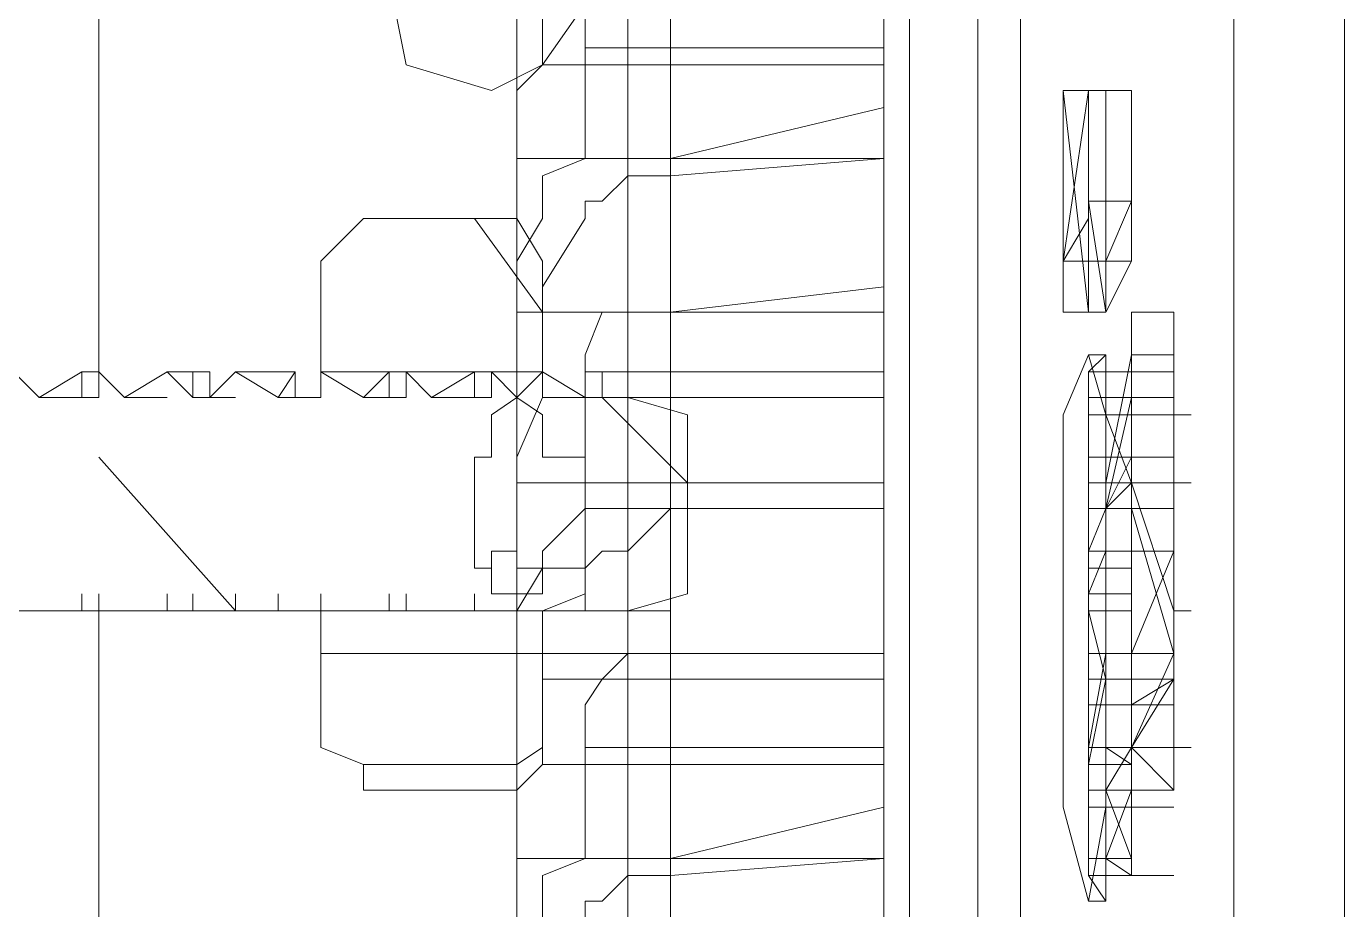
# Model space of a CAD drawing. Header units: millimetres. Extents: x 50 to 186, y -32 to 33.
# Drawn here: x 129.1424 to 129.3582, y -12.7586 to -12.614 of the extents above; entities that cross this region are included whole.
import ezdxf

# ---------------------------------------------------------------- set-up
doc = ezdxf.new("R2010")
doc.units = ezdxf.units.MM
doc.layers.add('Prumada Eletrica', color=40, linetype='Continuous', lineweight=30)

msp = doc.modelspace()

# ---------------------------------------------------------------- linework, layer by layer
at = {"layer": 'Prumada Eletrica', "color": 7, "linetype": 'Continuous', "lineweight": 20, "true_color": 0x000007}
for points in [[(129.24782, -13.00304), (129.24782, -13.00025), (129.24782, -9.31001)], [(129.24782, -9.45667), (129.24782, -12.6776), (129.24782, -12.6776)], [(129.31626, -9.48461), (129.31207, -9.4888), (129.30509, -9.50695), (129.30509, -12.94577), (129.31626, -12.96812), (129.35817, -12.96812)], [(129.30509, -9.55305), (129.2981, -9.55305), (129.2981, -12.90387), (129.30509, -12.90387)], [(129.15424, -12.00576), (129.15424, -12.6748), (129.15424, -12.6748)], [(129.34001, -12.76699), (129.34001, -12.35634), (129.34001, -12.35634)], [(129.28693, -12.43875), (129.28693, -12.90387), (129.28693, -12.93879), (129.29112, -12.95276), (129.34001, -12.95276), (129.34001, -12.8927), (129.33721, -12.8927), (129.33721, -12.79213), (129.34001, -12.79213), (129.34001, -12.76699), (129.34839, -12.76699)], [(129.22268, -12.44853), (129.22268, -12.95695), (129.22268, -12.95695)], [(129.24084, -12.45691), (129.24084, -12.96114), (129.24084, -12.96114)], [(129.35817, -12.77118), (129.35817, -12.59239), (129.35817, -12.59239)], [(129.24782, -12.63849), (129.24782, -12.60357), (129.24084, -12.60357), (129.23665, -12.60636), (129.23385, -12.61055), (129.23385, -12.61754), (129.23385, -12.63569), (129.22687, -12.63849), (129.22687, -12.64547), (129.22268, -12.65245), (129.22268, -12.66084)], [(129.28274, -12.62731), (129.28274, -12.60357), (129.28274, -12.60357)], [(129.22687, -12.60636), (129.22687, -12.62033), (129.22687, -12.62033)], [(129.28274, -12.61754), (129.23385, -12.61754), (129.23385, -12.61754)], [(129.24782, -12.63569), (129.22268, -12.63569), (129.22268, -12.62452), (129.22687, -12.62033), (129.28274, -12.62033)], [(129.31626, -12.62452), (129.31207, -12.62452), (129.31207, -12.65245), (129.31626, -12.65245)], [(129.31207, -12.65245), (129.31626, -12.62452), (129.31626, -12.62452)], [(129.31626, -12.66084), (129.31626, -12.62452), (129.31626, -12.64547), (129.31207, -12.65245), (129.31207, -12.62452), (129.31207, -12.66084)], [(129.31207, -12.66084), (129.31207, -12.62452), (129.31207, -12.62452)], [(129.31207, -12.62452), (129.31626, -12.62452), (129.31626, -12.62452)], [(129.31626, -12.66084), (129.31626, -12.62452), (129.31626, -12.62452)], [(129.31626, -12.62452), (129.31906, -12.62452), (129.31906, -12.62452)], [(129.31906, -12.62452), (129.31626, -12.62452), (129.31626, -12.62452)], [(129.32325, -12.62452), (129.31906, -12.62452), (129.31906, -12.62452)], [(129.31906, -12.62452), (129.32325, -12.62452), (129.32325, -12.62452)], [(129.24782, -12.63569), (129.28274, -12.62731), (129.28274, -12.62731)], [(129.28274, -12.62731), (129.28274, -12.65665), (129.28274, -12.65665)], [(129.24782, -12.63569), (129.23385, -12.63569), (129.23385, -12.63569)], [(129.28274, -12.63569), (129.24782, -12.63569), (129.24782, -12.63569)], [(129.28274, -12.63569), (129.24782, -12.63849), (129.24782, -12.63849)], [(129.28274, -12.65665), (129.28274, -12.66084), (129.22687, -12.66084), (129.22687, -12.65665), (129.23385, -12.64547), (129.23385, -12.64268), (129.23665, -12.64268), (129.24084, -12.63849), (129.24782, -12.63849)], [(129.31626, -12.64268), (129.31906, -12.66084), (129.31906, -12.64268), (129.31906, -12.65665), (129.31906, -12.64268)], [(129.31906, -12.64268), (129.32325, -12.64268), (129.32325, -12.64268)], [(129.32325, -12.64268), (129.31906, -12.64268), (129.31906, -12.64268)], [(129.31906, -12.64268), (129.31906, -12.65245), (129.32325, -12.64268)], [(129.31906, -12.65245), (129.31906, -12.64268), (129.31906, -12.64268)], [(129.32325, -12.65245), (129.32325, -12.64268), (129.32325, -12.64268)], [(129.19754, -12.64547), (129.19055, -12.65245), (129.19055, -12.65245)], [(129.19754, -12.64547), (129.22268, -12.64547), (129.22268, -12.64547)], [(129.22687, -12.66084), (129.2157, -12.64547), (129.2157, -12.64547)], [(129.22687, -12.65245), (129.22268, -12.64547), (129.22268, -12.64547)], [(129.19055, -12.67061), (129.19055, -12.65245), (129.19055, -12.65245)], [(129.22687, -12.67061), (129.22687, -12.65245), (129.22687, -12.65245)], [(129.31207, -12.65245), (129.31207, -12.66084), (129.31207, -12.66084)], [(129.31207, -12.65245), (129.31207, -12.66084), (129.31207, -12.66084)], [(129.31626, -12.66084), (129.31207, -12.66084), (129.31207, -12.65245)], [(129.31626, -12.66084), (129.31626, -12.65245), (129.31626, -12.65245)], [(129.31626, -12.66084), (129.31626, -12.65245), (129.31626, -12.65245)], [(129.31626, -12.65245), (129.31906, -12.65245), (129.31906, -12.65245)], [(129.31626, -12.66084), (129.31626, -12.65245), (129.31626, -12.65245)], [(129.31906, -12.65245), (129.31906, -12.66084), (129.31906, -12.66084)], [(129.28274, -12.65665), (129.24782, -12.66084), (129.23665, -12.66084), (129.23385, -12.66782), (129.23385, -12.67061), (129.28274, -12.67061)], [(129.28274, -12.65665), (129.24782, -12.66084), (129.24782, -12.66084)], [(129.24782, -12.66084), (129.22268, -12.66084), (129.22268, -12.66084)], [(129.22687, -12.66084), (129.22687, -12.6748), (129.28274, -12.6748), (129.28274, -12.66084)], [(129.24782, -12.66084), (129.24782, -12.69296), (129.24782, -12.69296)], [(129.31207, -12.66084), (129.31626, -12.66084), (129.31626, -12.66084)], [(129.31626, -12.66084), (129.31906, -12.66084), (129.31906, -12.66084)], [(129.31906, -12.69994), (129.31906, -12.69296), (129.31906, -12.68877), (129.32325, -12.66782), (129.32325, -12.66084)], [(129.32325, -12.66084), (129.33023, -12.66084), (129.33023, -12.66084)], [(129.33023, -12.66782), (129.33023, -12.66084), (129.32325, -12.66084), (129.32325, -12.66782), (129.32325, -12.66084)], [(129.33023, -12.66782), (129.33023, -12.66084), (129.32325, -12.66084), (129.32325, -12.66782)], [(129.32325, -12.66084), (129.32325, -12.66782), (129.32325, -12.66782)], [(129.32325, -12.66084), (129.32325, -12.66782), (129.32325, -12.66782)], [(129.32325, -12.66084), (129.33023, -12.66084), (129.33023, -12.66084)], [(129.31906, -12.66782), (129.31626, -12.66782), (129.31626, -12.66782)], [(129.31906, -12.68877), (129.32325, -12.68877), (129.32325, -12.66782)], [(129.32325, -12.6776), (129.32325, -12.66782), (129.33023, -12.66782)], [(129.33023, -12.66782), (129.33023, -12.6776), (129.33023, -12.6776)], [(129.10815, -12.70972), (129.24084, -12.70972), (129.25061, -12.70693), (129.25061, -12.6776), (129.24084, -12.6748), (129.23665, -12.6748), (129.23665, -12.67061), (129.23385, -12.67061), (129.23385, -12.6748), (129.22687, -12.67061), (129.22268, -12.6748), (129.21849, -12.67061), (129.21849, -12.6748), (129.2157, -12.6748), (129.2157, -12.67061), (129.20871, -12.6748), (129.20452, -12.67061), (129.20452, -12.6748), (129.20173, -12.6748), (129.20173, -12.67061), (129.19754, -12.6748), (129.19055, -12.67061), (129.19055, -12.6748), (129.18636, -12.6748), (129.18636, -12.67061), (129.18357, -12.6748), (129.17659, -12.67061), (129.1724, -12.6748), (129.1724, -12.67061), (129.1696, -12.67061), (129.1696, -12.6748), (129.16541, -12.67061), (129.15843, -12.6748), (129.15424, -12.67061), (129.15424, -12.6748), (129.15144, -12.6748), (129.15144, -12.67061), (129.14446, -12.6748), (129.14027, -12.67061)], [(129.15144, -12.67061), (129.15424, -12.67061), (129.15424, -12.67061)], [(129.15424, -12.6748), (129.15424, -12.67061), (129.15424, -12.67061)], [(129.16541, -12.67061), (129.1696, -12.67061), (129.1696, -12.67061)], [(129.1696, -12.67061), (129.1724, -12.67061), (129.1724, -12.67061)], [(129.17659, -12.67061), (129.18357, -12.67061), (129.18357, -12.67061)], [(129.18357, -12.67061), (129.18636, -12.67061), (129.18636, -12.67061)], [(129.18636, -12.6748), (129.19055, -12.6748), (129.19055, -12.67061)], [(129.19055, -12.67061), (129.19754, -12.67061), (129.19754, -12.67061)], [(129.19055, -12.67061), (129.22268, -12.67061), (129.22268, -12.67061)], [(129.19055, -12.6748), (129.19055, -12.67061), (129.19055, -12.67061)], [(129.20173, -12.67061), (129.20452, -12.67061), (129.20452, -12.67061)], [(129.20452, -12.6748), (129.20452, -12.67061), (129.20452, -12.67061)], [(129.2157, -12.67061), (129.21849, -12.67061), (129.21849, -12.67061)], [(129.22268, -12.67061), (129.22687, -12.67061), (129.22687, -12.67061)], [(129.22268, -12.67061), (129.22268, -12.6748), (129.22268, -12.6748)], [(129.22687, -12.6748), (129.22687, -12.67061), (129.22687, -12.67061)], [(129.22687, -12.6748), (129.22687, -12.67061), (129.22687, -12.67061)], [(129.23385, -12.69296), (129.23385, -12.67061), (129.23385, -12.67061)], [(129.31626, -12.67061), (129.31626, -12.68458), (129.31626, -12.68458)], [(129.31906, -12.68458), (129.31906, -12.67061), (129.32325, -12.67061), (129.32325, -12.68458)], [(129.31906, -12.67061), (129.32325, -12.67061), (129.32325, -12.67061)], [(129.31906, -12.67061), (129.31906, -12.68877), (129.31906, -12.68877)], [(129.31906, -12.68458), (129.31906, -12.67061), (129.31906, -12.67061)], [(129.32325, -12.67061), (129.31906, -12.67061), (129.31906, -12.67061)], [(129.32325, -12.67061), (129.31906, -12.67061), (129.31906, -12.67061)], [(129.31906, -12.67061), (129.32325, -12.67061), (129.32325, -12.67061)], [(129.31906, -12.67061), (129.31906, -12.68877), (129.31906, -12.68458), (129.32325, -12.68458)], [(129.31906, -12.67061), (129.32325, -12.67061), (129.32325, -12.67061)], [(129.32325, -12.67061), (129.31906, -12.67061), (129.31906, -12.67061)], [(129.32325, -12.67061), (129.32325, -12.68877), (129.31906, -12.68877), (129.31906, -12.69296)], [(129.32325, -12.67061), (129.32325, -12.6748), (129.32325, -12.6748)], [(129.32325, -12.67061), (129.32325, -12.6748), (129.33023, -12.6748), (129.33023, -12.67061), (129.32325, -12.67061), (129.32325, -12.6748)], [(129.33023, -12.68877), (129.33023, -12.6748), (129.33023, -12.67061), (129.32325, -12.67061), (129.32325, -12.6748)], [(129.32325, -12.68877), (129.32325, -12.67061), (129.32325, -12.67061)], [(129.32325, -12.67061), (129.32325, -12.6748), (129.32325, -12.6748)], [(129.32325, -12.67061), (129.33023, -12.67061), (129.33023, -12.67061)], [(129.14446, -12.6748), (129.15144, -12.6748), (129.15144, -12.6748)], [(129.15843, -12.6748), (129.16541, -12.6748), (129.16541, -12.6748)], [(129.1696, -12.6748), (129.1724, -12.6748), (129.1724, -12.6748)], [(129.1724, -12.6748), (129.17659, -12.6748), (129.17659, -12.6748)], [(129.18357, -12.6748), (129.18636, -12.6748), (129.18636, -12.6748)], [(129.19754, -12.6748), (129.20173, -12.6748), (129.20173, -12.6748)], [(129.20871, -12.6748), (129.2157, -12.6748), (129.2157, -12.6748)], [(129.22687, -12.6748), (129.22268, -12.68458), (129.22268, -12.68877)], [(129.23665, -12.6748), (129.24084, -12.6748), (129.24782, -12.6748)], [(129.25061, -12.68877), (129.23665, -12.6748), (129.23665, -12.6748)], [(129.28274, -12.6748), (129.28274, -12.68877), (129.28274, -12.68877)], [(129.31626, -12.6776), (129.31626, -12.6748), (129.31906, -12.6748)], [(129.31626, -12.6748), (129.31906, -12.6748), (129.32325, -12.6748)], [(129.31906, -12.6748), (129.31626, -12.6748), (129.31626, -12.6748)], [(129.31906, -12.6748), (129.31626, -12.6748), (129.31626, -12.6748)], [(129.31906, -12.68458), (129.31906, -12.6748), (129.32325, -12.6748)], [(129.31906, -12.69296), (129.32325, -12.6748), (129.32325, -12.6748)], [(129.32325, -12.6748), (129.32325, -12.69296), (129.32325, -12.69296)], [(129.32325, -12.6748), (129.33023, -12.6748), (129.33023, -12.6748)], [(129.31626, -12.6776), (129.31626, -12.68877), (129.31906, -12.68877), (129.31906, -12.6776)], [(129.31906, -12.68877), (129.31626, -12.68877), (129.31626, -12.6776), (129.31906, -12.6776)], [(129.31906, -12.6776), (129.31626, -12.6776), (129.31626, -12.6776)], [(129.31626, -12.6776), (129.31626, -12.68458), (129.31906, -12.68458), (129.31906, -12.6776)], [(129.31626, -12.6776), (129.31626, -12.68877), (129.31906, -12.68877)], [(129.31626, -12.68458), (129.31626, -12.6776), (129.31906, -12.6776), (129.31906, -12.68877)], [(129.32325, -12.6776), (129.31906, -12.6776), (129.31906, -12.6776)], [(129.32325, -12.6776), (129.32325, -12.69296), (129.31906, -12.69296), (129.31906, -12.6776)], [(129.32325, -12.68877), (129.33023, -12.68877), (129.33023, -12.6776)], [(129.33023, -12.6776), (129.32325, -12.6776), (129.32325, -12.68877)], [(129.32325, -12.6776), (129.33023, -12.6776), (129.33023, -12.6776)], [(129.32325, -12.6776), (129.33023, -12.6776), (129.33023, -12.6776)], [(129.33023, -12.6776), (129.33302, -12.6776), (129.33302, -12.6776)], [(129.18357, -12.70972), (129.17659, -12.70972), (129.15424, -12.68458)], [(129.31906, -12.68458), (129.31906, -12.68877), (129.31906, -12.68458), (129.31626, -12.68458), (129.31626, -12.68877)], [(129.31906, -12.68458), (129.32325, -12.68458), (129.32325, -12.68458)], [(129.31906, -12.68458), (129.32325, -12.68458), (129.32325, -12.68458)], [(129.31906, -12.68458), (129.32325, -12.68458), (129.32325, -12.68458)], [(129.31906, -12.68458), (129.32325, -12.68458), (129.32325, -12.68458)], [(129.31906, -12.68458), (129.32325, -12.68458), (129.32325, -12.68458)], [(129.31906, -12.68458), (129.32325, -12.68458), (129.32325, -12.68458)], [(129.32325, -12.68458), (129.31906, -12.69296), (129.31906, -12.68877)], [(129.31906, -12.68458), (129.32325, -12.68458), (129.32325, -12.68458)], [(129.33023, -12.68458), (129.32325, -12.68458), (129.32325, -12.68458)], [(129.32325, -12.68458), (129.32325, -12.69994), (129.32325, -12.69296), (129.32325, -12.70274), (129.32325, -12.68877), (129.32325, -12.69296)], [(129.32325, -12.68458), (129.32325, -12.69296), (129.32325, -12.69296)], [(129.24782, -12.68877), (129.22268, -12.68877), (129.22268, -12.68877)], [(129.24782, -12.68877), (129.28274, -12.68877), (129.28274, -12.68877)], [(129.28274, -12.68877), (129.28274, -12.71671), (129.28274, -12.71671)], [(129.31906, -12.68877), (129.31906, -12.73486), (129.31626, -12.73486), (129.31626, -12.68877), (129.31906, -12.68877), (129.31906, -12.69994), (129.31626, -12.70693), (129.31626, -12.70972), (129.31906, -12.7209), (129.31906, -12.73486)], [(129.31906, -12.68877), (129.31906, -12.69994), (129.31626, -12.70693), (129.31626, -12.70972), (129.31906, -12.7209), (129.31906, -12.73486)], [(129.31626, -12.68877), (129.31906, -12.68877), (129.31906, -12.68877)], [(129.31626, -12.68877), (129.31906, -12.68877), (129.31906, -12.68877)], [(129.31906, -12.69296), (129.32325, -12.69296), (129.32325, -12.68877)], [(129.31906, -12.68877), (129.32325, -12.68877), (129.32325, -12.68877)], [(129.31906, -12.68877), (129.32325, -12.68877), (129.32325, -12.69296), (129.31906, -12.69296)], [(129.32325, -12.68877), (129.31906, -12.68877), (129.31906, -12.68877)], [(129.31906, -12.68877), (129.32325, -12.68877), (129.32325, -12.68877)], [(129.32325, -12.69296), (129.32325, -12.68877), (129.32325, -12.68877)], [(129.32325, -12.68877), (129.33023, -12.68877), (129.33023, -12.70972)], [(129.33023, -12.68877), (129.32325, -12.68877), (129.32325, -12.68877)], [(129.32325, -12.68877), (129.32325, -12.69296), (129.32325, -12.69296)], [(129.32325, -12.68877), (129.33023, -12.68877), (129.33023, -12.68877)], [(129.32325, -12.68877), (129.33023, -12.68877), (129.33023, -12.68877)], [(129.33023, -12.70972), (129.32325, -12.68877), (129.32325, -12.68877)], [(129.32325, -12.68877), (129.33023, -12.68877), (129.33023, -12.68877)], [(129.33023, -12.69296), (129.33023, -12.68877), (129.33023, -12.68877)], [(129.33023, -12.68877), (129.33302, -12.68877), (129.33302, -12.68877)], [(129.24782, -12.69296), (129.23385, -12.69296), (129.22687, -12.69994), (129.22687, -12.70274), (129.22268, -12.70972), (129.22268, -12.71671)], [(129.28274, -12.7209), (129.22687, -12.7209), (129.22687, -12.70972), (129.23385, -12.70693), (129.23385, -12.70274), (129.23665, -12.69994), (129.24084, -12.69994), (129.24782, -12.69296)], [(129.28274, -12.69296), (129.24782, -12.69296), (129.24782, -12.69296)], [(129.28274, -12.69296), (129.24782, -12.69296), (129.24782, -12.69296)], [(129.31906, -12.69994), (129.31626, -12.69994), (129.31626, -12.69296)], [(129.31626, -12.69994), (129.31626, -12.69296), (129.31906, -12.69296), (129.31906, -12.69994)], [(129.31906, -12.69296), (129.31906, -12.70274), (129.31906, -12.69296), (129.31626, -12.69994), (129.31626, -12.69296), (129.31906, -12.69296), (129.31906, -12.70274)], [(129.31626, -12.70274), (129.31626, -12.69296), (129.31626, -12.69296)], [(129.31626, -12.69296), (129.31626, -12.70274), (129.31626, -12.70274)], [(129.31626, -12.69994), (129.31626, -12.69296), (129.31626, -12.69296)], [(129.31906, -12.69296), (129.31626, -12.69296), (129.31626, -12.69296)], [(129.31626, -12.69296), (129.31626, -12.69994), (129.31626, -12.69994)], [(129.31626, -12.69296), (129.31906, -12.69296), (129.31906, -12.69296)], [(129.31626, -12.69296), (129.31906, -12.69296), (129.31906, -12.69296)], [(129.31626, -12.69296), (129.31906, -12.69296), (129.32325, -12.69296)], [(129.31906, -12.69296), (129.31626, -12.69296), (129.31626, -12.69296)], [(129.31906, -12.69296), (129.31626, -12.69296), (129.31626, -12.69296)], [(129.31906, -12.69296), (129.32325, -12.69296), (129.32325, -12.69296)], [(129.31906, -12.69296), (129.31906, -12.70274), (129.32325, -12.70274), (129.32325, -12.69296)], [(129.31906, -12.69296), (129.32325, -12.69296), (129.32325, -12.69994)], [(129.31906, -12.69296), (129.31906, -12.70274), (129.31906, -12.70274)], [(129.31906, -12.70274), (129.31906, -12.69296), (129.31906, -12.69994)], [(129.31906, -12.70693), (129.31906, -12.70274), (129.31906, -12.69296)], [(129.31906, -12.69296), (129.32325, -12.69296), (129.32325, -12.69296)], [(129.31906, -12.69296), (129.31906, -12.70693), (129.31906, -12.70274), (129.31906, -12.70972)], [(129.31906, -12.69994), (129.32325, -12.69994), (129.32325, -12.69296)], [(129.31906, -12.69994), (129.31906, -12.69296), (129.32325, -12.69296), (129.32325, -12.69994)], [(129.32325, -12.69296), (129.33023, -12.69296), (129.33023, -12.69296)], [(129.32325, -12.69994), (129.32325, -12.69296), (129.33023, -12.69296), (129.33023, -12.69994), (129.32325, -12.71671)], [(129.32325, -12.73207), (129.32325, -12.70972), (129.32325, -12.69296), (129.32325, -12.70693)], [(129.32325, -12.69296), (129.33023, -12.69296), (129.33023, -12.69296)], [(129.32325, -12.69296), (129.33023, -12.69296), (129.33023, -12.69296)], [(129.33023, -12.71671), (129.32325, -12.69296), (129.32325, -12.69296)], [(129.33023, -12.69296), (129.32325, -12.69296), (129.32325, -12.69296)], [(129.32325, -12.69296), (129.33023, -12.69296), (129.33023, -12.69296)], [(129.33023, -12.69296), (129.33023, -12.71671), (129.33023, -12.71671)], [(129.21849, -12.70274), (129.21849, -12.69994), (129.22268, -12.69994), (129.22268, -12.70274), (129.22687, -12.70274)], [(129.31906, -12.70274), (129.31626, -12.70274), (129.31626, -12.69994)], [(129.31626, -12.70274), (129.31626, -12.69994), (129.31906, -12.69994), (129.31906, -12.70274)], [(129.31626, -12.70274), (129.31626, -12.69994), (129.31626, -12.69994)], [(129.31906, -12.70972), (129.31906, -12.69994), (129.31906, -12.69994)], [(129.32325, -12.69994), (129.31906, -12.69994), (129.31906, -12.69994)], [(129.32325, -12.69994), (129.31906, -12.69994), (129.31906, -12.69994)], [(129.32325, -12.70274), (129.32325, -12.69994), (129.31906, -12.69994), (129.31906, -12.70274)], [(129.31906, -12.70274), (129.31906, -12.69994), (129.31906, -12.69994)], [(129.31906, -12.69994), (129.31906, -12.70274), (129.31906, -12.70274)], [(129.31906, -12.69994), (129.31906, -12.70274), (129.31906, -12.70274)], [(129.31906, -12.69994), (129.31906, -12.70274), (129.31906, -12.70274)], [(129.32325, -12.69994), (129.31906, -12.69994), (129.31906, -12.69994)], [(129.31906, -12.69994), (129.32325, -12.69994), (129.32325, -12.69994)], [(129.32325, -12.69994), (129.32325, -12.71671), (129.32325, -12.71671)], [(129.32325, -12.69994), (129.33023, -12.69994), (129.33023, -12.69994)], [(129.33023, -12.69994), (129.32325, -12.69994), (129.32325, -12.69994)], [(129.32325, -12.69994), (129.33023, -12.69994), (129.33023, -12.69994)], [(129.32325, -12.69994), (129.32325, -12.70274), (129.32325, -12.70274)], [(129.22268, -12.70274), (129.22268, -12.70693), (129.22268, -12.70693)], [(129.22687, -12.70693), (129.22687, -12.70274), (129.22687, -12.70274)], [(129.22687, -12.70274), (129.23385, -12.70274), (129.23385, -12.70274)], [(129.31626, -12.70274), (129.31906, -12.70274), (129.31906, -12.70274)], [(129.31906, -12.70274), (129.31906, -12.70693), (129.31626, -12.70693)], [(129.31626, -12.70274), (129.31906, -12.70274), (129.31906, -12.70274)], [(129.31626, -12.70274), (129.31906, -12.70274), (129.31906, -12.70274)], [(129.32325, -12.70274), (129.31906, -12.70274), (129.31906, -12.70274)], [(129.32325, -12.70274), (129.31906, -12.70274), (129.31906, -12.70274)], [(129.31906, -12.71671), (129.32325, -12.71671), (129.32325, -12.70274)], [(129.31906, -12.70274), (129.32325, -12.70274), (129.32325, -12.70274)], [(129.31906, -12.70274), (129.31906, -12.70693), (129.31906, -12.70693)], [(129.31906, -12.70274), (129.32325, -12.70274), (129.32325, -12.70274)], [(129.32325, -12.71671), (129.32325, -12.70274), (129.32325, -12.70274)], [(129.32325, -12.70693), (129.32325, -12.70274), (129.32325, -12.70274)], [(129.32325, -12.70972), (129.32325, -12.71671), (129.32325, -12.70274)], [(129.14446, -12.70972), (129.15144, -12.70972), (129.15144, -12.70693)], [(129.15424, -12.70972), (129.15424, -12.70693), (129.15424, -12.70693)], [(129.15843, -12.70972), (129.16541, -12.70972), (129.16541, -12.70693)], [(129.1696, -12.70972), (129.1696, -12.70693), (129.1696, -12.70693)], [(129.1724, -12.70972), (129.17659, -12.70972), (129.17659, -12.70693)], [(129.18357, -12.70972), (129.18357, -12.70693), (129.18357, -12.70693)], [(129.18636, -12.70972), (129.19055, -12.70972), (129.19055, -12.70693)], [(129.19754, -12.70972), (129.20173, -12.70972), (129.20173, -12.70693)], [(129.20452, -12.70972), (129.20452, -12.70693), (129.20452, -12.70693)], [(129.20871, -12.70972), (129.2157, -12.70972), (129.2157, -12.70693)], [(129.23385, -12.70972), (129.23385, -12.70693), (129.23385, -12.70693)], [(129.24782, -12.70693), (129.24782, -12.96812), (129.24782, -12.96812)], [(129.31626, -12.71671), (129.31626, -12.70693), (129.31626, -12.70693)], [(129.31626, -12.70693), (129.31626, -12.71671), (129.31626, -12.71671)], [(129.31906, -12.70972), (129.31626, -12.70972), (129.31626, -12.70693)], [(129.31626, -12.70693), (129.31906, -12.70693), (129.31906, -12.70693)], [(129.31626, -12.70972), (129.31626, -12.70693), (129.31626, -12.70693)], [(129.31626, -12.70693), (129.31906, -12.70693), (129.31906, -12.70693)], [(129.31626, -12.70693), (129.31906, -12.70693), (129.32325, -12.70693)], [(129.31626, -12.70693), (129.31626, -12.70972), (129.31626, -12.70972)], [(129.31906, -12.70972), (129.31906, -12.71671), (129.31906, -12.70693), (129.31906, -12.71671)], [(129.31906, -12.70693), (129.31906, -12.71671), (129.31906, -12.71671)], [(129.31906, -12.70693), (129.32325, -12.70693), (129.32325, -12.70693)], [(129.31906, -12.70693), (129.31906, -12.70972), (129.31906, -12.70972)], [(129.32325, -12.70693), (129.31906, -12.70693), (129.31906, -12.70693)], [(129.31906, -12.70972), (129.31906, -12.70693), (129.31906, -12.70693)], [(129.15424, -12.70972), (129.15424, -12.87454), (129.15424, -12.87454)], [(129.19055, -12.70972), (129.19055, -12.71671), (129.19055, -12.71671)], [(129.19055, -12.71671), (129.19055, -12.70972), (129.19055, -12.70972)], [(129.21849, -12.70972), (129.22268, -12.70972), (129.22687, -12.70972)], [(129.21849, -12.70972), (129.22268, -12.70972), (129.22268, -12.70972)], [(129.21849, -12.70972), (129.22268, -12.70972), (129.22268, -12.70972)], [(129.22268, -12.70972), (129.22687, -12.70972), (129.23385, -12.70972)], [(129.22268, -12.70972), (129.22268, -12.71671), (129.22268, -12.71671)], [(129.22687, -12.71671), (129.22687, -12.70972), (129.22687, -12.70972)], [(129.24084, -12.70972), (129.24782, -12.70972), (129.24782, -12.70972)], [(129.24084, -12.70972), (129.24782, -12.70972), (129.24782, -12.70972)], [(129.31626, -12.71671), (129.31626, -12.70972), (129.31906, -12.70972), (129.31906, -12.71671)], [(129.31626, -12.70972), (129.31626, -12.71671), (129.31906, -12.71671), (129.31906, -12.70972)], [(129.31906, -12.71671), (129.31906, -12.70972), (129.31626, -12.70972), (129.31626, -12.71671)], [(129.31626, -12.71671), (129.31626, -12.70972), (129.31626, -12.70972)], [(129.31626, -12.70972), (129.31626, -12.71671), (129.31626, -12.71671)], [(129.31906, -12.71671), (129.31906, -12.70972), (129.31906, -12.73207)], [(129.32325, -12.70972), (129.31906, -12.70972), (129.31906, -12.70972)], [(129.31906, -12.73207), (129.31906, -12.70972), (129.31906, -12.70972)], [(129.31906, -12.71671), (129.31906, -12.70972), (129.32325, -12.70972), (129.32325, -12.71671)], [(129.32325, -12.70972), (129.31906, -12.70972), (129.31906, -12.70972)], [(129.32325, -12.70972), (129.32325, -12.71671), (129.31906, -12.71671), (129.31906, -12.70972)], [(129.31906, -12.70972), (129.31906, -12.71671), (129.32325, -12.71671), (129.32325, -12.7209)], [(129.31906, -12.70972), (129.31906, -12.71671), (129.31906, -12.71671)], [(129.31906, -12.70972), (129.31906, -12.7209), (129.31906, -12.7209)], [(129.31906, -12.70972), (129.32325, -12.70972), (129.32325, -12.71671)], [(129.31906, -12.70972), (129.31906, -12.7209), (129.32325, -12.7209)], [(129.31906, -12.70972), (129.32325, -12.70972), (129.32325, -12.70972)], [(129.32325, -12.70972), (129.32325, -12.71671), (129.32325, -12.71671)], [(129.33023, -12.73207), (129.33023, -12.70972), (129.33023, -12.71671)], [(129.33023, -12.70972), (129.33023, -12.71671), (129.33023, -12.71671)], [(129.33023, -12.70972), (129.33302, -12.70972), (129.33302, -12.70972)], [(129.19055, -12.71671), (129.19754, -12.71671), (129.19754, -12.71671)], [(129.22268, -12.71671), (129.19055, -12.71671), (129.19055, -12.71671)], [(129.19055, -12.73207), (129.19055, -12.71671), (129.19055, -12.71671)], [(129.22268, -12.71671), (129.22687, -12.71671), (129.22687, -12.71671)], [(129.24782, -12.75302), (129.24782, -12.71671), (129.24084, -12.71671), (129.23665, -12.7209), (129.23385, -12.72509), (129.23385, -12.73207), (129.23385, -12.75023), (129.22687, -12.75302), (129.22687, -12.76001), (129.22268, -12.76699), (129.22268, -12.77397)], [(129.24782, -12.71671), (129.22268, -12.71671), (129.22268, -12.71671)], [(129.22687, -12.73207), (129.22687, -12.71671), (129.22687, -12.71671)], [(129.28274, -12.71671), (129.24782, -12.71671), (129.24782, -12.71671)], [(129.24782, -12.71671), (129.28274, -12.71671), (129.28274, -12.71671)], [(129.28274, -12.74185), (129.28274, -12.71671), (129.28274, -12.71671)], [(129.31626, -12.71671), (129.31626, -12.72509), (129.31906, -12.72509), (129.31906, -12.71671)], [(129.31626, -12.71671), (129.31906, -12.71671), (129.31906, -12.71671)], [(129.32325, -12.73207), (129.32325, -12.71671), (129.31906, -12.71671)], [(129.32325, -12.71671), (129.31906, -12.71671), (129.31906, -12.71671)], [(129.32325, -12.71671), (129.31906, -12.71671), (129.31906, -12.71671)], [(129.32325, -12.72509), (129.31906, -12.72509), (129.31906, -12.71671)], [(129.32325, -12.71671), (129.31906, -12.71671), (129.31906, -12.71671)], [(129.31906, -12.71671), (129.31906, -12.72509), (129.31906, -12.72509)], [(129.31906, -12.72509), (129.31906, -12.71671), (129.32325, -12.71671)], [(129.32325, -12.71671), (129.32325, -12.72509), (129.32325, -12.72509)], [(129.32325, -12.71671), (129.33023, -12.71671), (129.33023, -12.71671)], [(129.33023, -12.71671), (129.33023, -12.72509), (129.33023, -12.7209), (129.32325, -12.73207), (129.33023, -12.73905), (129.33023, -12.73207)], [(129.33023, -12.71671), (129.32325, -12.73207), (129.32325, -12.73207)], [(129.33023, -12.71671), (129.32325, -12.73207), (129.32325, -12.73905)], [(129.32325, -12.71671), (129.33023, -12.71671), (129.33023, -12.71671)], [(129.32325, -12.73486), (129.32325, -12.71671), (129.32325, -12.71671)], [(129.32325, -12.71671), (129.33023, -12.71671), (129.33023, -12.71671)], [(129.33023, -12.7209), (129.33023, -12.71671), (129.33023, -12.71671)], [(129.33023, -12.7209), (129.33023, -12.71671), (129.33023, -12.71671)], [(129.22687, -12.7209), (129.22687, -12.73486), (129.22687, -12.73486)], [(129.31626, -12.7209), (129.31626, -12.72509), (129.31626, -12.72509)], [(129.31906, -12.7209), (129.31906, -12.72509), (129.31906, -12.72509)], [(129.31906, -12.73207), (129.31906, -12.7209), (129.31906, -12.73486)], [(129.32325, -12.73207), (129.31906, -12.73207), (129.31906, -12.7209), (129.31906, -12.73207), (129.32325, -12.73486)], [(129.31906, -12.7209), (129.31906, -12.72509), (129.31906, -12.72509)], [(129.32325, -12.73207), (129.31906, -12.73207), (129.31906, -12.7209)], [(129.31906, -12.7209), (129.31906, -12.72509), (129.31906, -12.72509)], [(129.32325, -12.72509), (129.32325, -12.7209), (129.32325, -12.7209)], [(129.33023, -12.7209), (129.32325, -12.7209), (129.32325, -12.7209)], [(129.32325, -12.73207), (129.32325, -12.7209), (129.32325, -12.7209)], [(129.32325, -12.72509), (129.33023, -12.7209), (129.33023, -12.7209)], [(129.32325, -12.72509), (129.33023, -12.7209), (129.33023, -12.7209)], [(129.31906, -12.72509), (129.31626, -12.72509), (129.31626, -12.72509)], [(129.32325, -12.73207), (129.31906, -12.73905), (129.32325, -12.73207), (129.31906, -12.73207), (129.31906, -12.72509), (129.31906, -12.73486)], [(129.32325, -12.72509), (129.31906, -12.72509), (129.31906, -12.72509)], [(129.31906, -12.72509), (129.31906, -12.73207), (129.32325, -12.73486)], [(129.31906, -12.73486), (129.31906, -12.72509), (129.32325, -12.72509), (129.32325, -12.73486)], [(129.32325, -12.72509), (129.31906, -12.72509), (129.31906, -12.72509)], [(129.31906, -12.72509), (129.32325, -12.72509), (129.32325, -12.72509)], [(129.31906, -12.72509), (129.32325, -12.72509), (129.32325, -12.72509)], [(129.31906, -12.73207), (129.31906, -12.72509), (129.31906, -12.72509)], [(129.32325, -12.72509), (129.31906, -12.72509), (129.31906, -12.72509)], [(129.32325, -12.72509), (129.32325, -12.73207), (129.32325, -12.73207)], [(129.32325, -12.72509), (129.33023, -12.72509), (129.33023, -12.72509)], [(129.32325, -12.72509), (129.32325, -12.73207), (129.32325, -12.73207)], [(129.33023, -12.72509), (129.32325, -12.72509), (129.32325, -12.72509)], [(129.32325, -12.73207), (129.32325, -12.72509), (129.32325, -12.72509)], [(129.32325, -12.72509), (129.32325, -12.73207), (129.32325, -12.73207)], [(129.32325, -12.73486), (129.32325, -12.72509), (129.32325, -12.72509)], [(129.19754, -12.73905), (129.19754, -12.73486), (129.19055, -12.73207)], [(129.22687, -12.73207), (129.22268, -12.73486), (129.22268, -12.73905)], [(129.28274, -12.73207), (129.23385, -12.73207), (129.23385, -12.73207)], [(129.31626, -12.73207), (129.31626, -12.73486), (129.31626, -12.73486)], [(129.31906, -12.73905), (129.31906, -12.73207), (129.31626, -12.73207), (129.31626, -12.73905)], [(129.31626, -12.73207), (129.31906, -12.73207), (129.31906, -12.73207)], [(129.31906, -12.73207), (129.31906, -12.73905), (129.31626, -12.73905), (129.31626, -12.73207)], [(129.32325, -12.73207), (129.31906, -12.73207), (129.31906, -12.73207)], [(129.33023, -12.73207), (129.32325, -12.73207), (129.31906, -12.73207)], [(129.32325, -12.73207), (129.32325, -12.73905), (129.31906, -12.73905)], [(129.32325, -12.73207), (129.32325, -12.73486), (129.31906, -12.73486)], [(129.32325, -12.73207), (129.33023, -12.73207), (129.33023, -12.73207)], [(129.33023, -12.73207), (129.32325, -12.73207), (129.32325, -12.73207)], [(129.32325, -12.73486), (129.32325, -12.73207), (129.32325, -12.73207)], [(129.32325, -12.73207), (129.32325, -12.73905), (129.32325, -12.73905)], [(129.32325, -12.73207), (129.33023, -12.73207), (129.33023, -12.73207)], [(129.32325, -12.73207), (129.32325, -12.73905), (129.33023, -12.73905)], [(129.33023, -12.73207), (129.33302, -12.73207), (129.33302, -12.73207)], [(129.22268, -12.73486), (129.19754, -12.73486), (129.19754, -12.73486)], [(129.28274, -12.73486), (129.22687, -12.73486), (129.22268, -12.73905), (129.22268, -12.75023), (129.24782, -12.75023)], [(129.31626, -12.73486), (129.31626, -12.74185), (129.31906, -12.74185), (129.31906, -12.73486)], [(129.31626, -12.73486), (129.31906, -12.73486), (129.31906, -12.73486)], [(129.31626, -12.73905), (129.31626, -12.73486), (129.31626, -12.73486)], [(129.31626, -12.74185), (129.31626, -12.75302), (129.31626, -12.75023), (129.31626, -12.75302), (129.31626, -12.73486), (129.31626, -12.73905)], [(129.31626, -12.73486), (129.31906, -12.73486), (129.31906, -12.73486)], [(129.31626, -12.73486), (129.31906, -12.73486), (129.31906, -12.73905)], [(129.31906, -12.73905), (129.31626, -12.73905), (129.31626, -12.73486)], [(129.31906, -12.73486), (129.31626, -12.73486), (129.31626, -12.73486)], [(129.31906, -12.73486), (129.31626, -12.73486), (129.31626, -12.73486)], [(129.31906, -12.75023), (129.31906, -12.75302), (129.31906, -12.74185), (129.31906, -12.73905), (129.31906, -12.73486)], [(129.31906, -12.73486), (129.31906, -12.73905), (129.31906, -12.73905)], [(129.31906, -12.75023), (129.31906, -12.74185), (129.31906, -12.75023), (129.31906, -12.73905), (129.31906, -12.74185), (129.31906, -12.73486), (129.31906, -12.73905)], [(129.31906, -12.73486), (129.32325, -12.73486), (129.32325, -12.73486)], [(129.31906, -12.73486), (129.32325, -12.73486), (129.32325, -12.73486)], [(129.32325, -12.73486), (129.32325, -12.73905), (129.31906, -12.73905), (129.31906, -12.73486)], [(129.31906, -12.73486), (129.32325, -12.73486), (129.32325, -12.73486)], [(129.31906, -12.73486), (129.32325, -12.73486), (129.32325, -12.73486)], [(129.31906, -12.73486), (129.31906, -12.73905), (129.31906, -12.73905)], [(129.31906, -12.73486), (129.32325, -12.73486), (129.32325, -12.73486)], [(129.32325, -12.73486), (129.31906, -12.73486), (129.31906, -12.73486)], [(129.31906, -12.73486), (129.32325, -12.73486), (129.32325, -12.73486)], [(129.32325, -12.73905), (129.32325, -12.73486), (129.32325, -12.73486)], [(129.32325, -12.73905), (129.32325, -12.73486), (129.32325, -12.73486)], [(129.22268, -12.73905), (129.19754, -12.73905), (129.19754, -12.73905)], [(129.22268, -12.73905), (129.19754, -12.73905), (129.19754, -12.73905)], [(129.31626, -12.74185), (129.31626, -12.73905), (129.31626, -12.73905)], [(129.31626, -12.73905), (129.31626, -12.74185), (129.31626, -12.74185)], [(129.31626, -12.73905), (129.31626, -12.74185), (129.31626, -12.74185)], [(129.31626, -12.74185), (129.31626, -12.73905), (129.31906, -12.73905), (129.31906, -12.74185)], [(129.31906, -12.75023), (129.32325, -12.75023), (129.32325, -12.74185), (129.31906, -12.74185), (129.31906, -12.75302), (129.31626, -12.75302), (129.31626, -12.74185), (129.31626, -12.73905)], [(129.31906, -12.73905), (129.32325, -12.75023), (129.32325, -12.75302), (129.31906, -12.75023)], [(129.31906, -12.75023), (129.31906, -12.73905), (129.31906, -12.73905)], [(129.31906, -12.75302), (129.31906, -12.73905), (129.31906, -12.73905)], [(129.31906, -12.73905), (129.31906, -12.74185), (129.31906, -12.74185)], [(129.31906, -12.74185), (129.31906, -12.73905), (129.31906, -12.73905)], [(129.31906, -12.75023), (129.31906, -12.73905), (129.31906, -12.73905)], [(129.32325, -12.73905), (129.31906, -12.73905), (129.31906, -12.73905)], [(129.31906, -12.73905), (129.31906, -12.75023), (129.31906, -12.75023)], [(129.32325, -12.73905), (129.31906, -12.73905), (129.32325, -12.73905), (129.32325, -12.74185)], [(129.32325, -12.75023), (129.31906, -12.75023), (129.32325, -12.75023), (129.32325, -12.73905), (129.31906, -12.73905), (129.31906, -12.75023)], [(129.31906, -12.73905), (129.31906, -12.74185), (129.31906, -12.74185)], [(129.31906, -12.74185), (129.31906, -12.73905), (129.32325, -12.73905), (129.32325, -12.74185)], [(129.32325, -12.73905), (129.31906, -12.73905), (129.31906, -12.73905)], [(129.31906, -12.73905), (129.32325, -12.73905), (129.32325, -12.73905)], [(129.31906, -12.73905), (129.32325, -12.73905), (129.32325, -12.73905)], [(129.33023, -12.73905), (129.32325, -12.73905), (129.32325, -12.73905)], [(129.32325, -12.73905), (129.32325, -12.74185), (129.32325, -12.74185)], [(129.24782, -12.75023), (129.28274, -12.74185), (129.28274, -12.74185)], [(129.28274, -12.74185), (129.28274, -12.77118), (129.28274, -12.77118)], [(129.31906, -12.75302), (129.31906, -12.74185), (129.31626, -12.74185), (129.31626, -12.75302)], [(129.31626, -12.74185), (129.31906, -12.74185), (129.31906, -12.74185)], [(129.31626, -12.74185), (129.31906, -12.74185), (129.31906, -12.74185)], [(129.31626, -12.74185), (129.31906, -12.74185), (129.32325, -12.74185)], [(129.31626, -12.74185), (129.31906, -12.74185), (129.31906, -12.74185)], [(129.31626, -12.74185), (129.31906, -12.74185), (129.31906, -12.74185)], [(129.31906, -12.74185), (129.31626, -12.74185), (129.31626, -12.74185)], [(129.31626, -12.74185), (129.31906, -12.74185), (129.31906, -12.74185)], [(129.31906, -12.74185), (129.31626, -12.74185), (129.31626, -12.74185)], [(129.31906, -12.74185), (129.32325, -12.74185), (129.32325, -12.74185)], [(129.31906, -12.75023), (129.31906, -12.74185), (129.32325, -12.74185), (129.32325, -12.75023)], [(129.31906, -12.74185), (129.32325, -12.74185), (129.32325, -12.74185)], [(129.31906, -12.75023), (129.31906, -12.74185), (129.32325, -12.74185), (129.32325, -12.75023)], [(129.31906, -12.74185), (129.31906, -12.75023), (129.31906, -12.75023)], [(129.31906, -12.74185), (129.31906, -12.75023), (129.31906, -12.75023)], [(129.32325, -12.74185), (129.33023, -12.74185), (129.33023, -12.74185)], [(129.28274, -12.75023), (129.24782, -12.75302), (129.24084, -12.75302), (129.23665, -12.75721), (129.23385, -12.75721), (129.23385, -12.76001), (129.22687, -12.77118), (129.22687, -12.77397), (129.28274, -12.77397), (129.28274, -12.77118)], [(129.24782, -12.75023), (129.23385, -12.75023), (129.23385, -12.75023)], [(129.28274, -12.75023), (129.24782, -12.75023), (129.24782, -12.75023)], [(129.24782, -12.75302), (129.28274, -12.75023), (129.28274, -12.75023)], [(129.31906, -12.75302), (129.32325, -12.75302), (129.31906, -12.75023), (129.31906, -12.75302), (129.31626, -12.75302), (129.31626, -12.75023)], [(129.31626, -12.75023), (129.31626, -12.75302), (129.31626, -12.75302)], [(129.32325, -12.75023), (129.31906, -12.75023), (129.32325, -12.75023), (129.31906, -12.75023)], [(129.31906, -12.75023), (129.32325, -12.75023), (129.32325, -12.75023)], [(129.31906, -12.75023), (129.32325, -12.75023), (129.32325, -12.75023)], [(129.31906, -12.75023), (129.32325, -12.75023), (129.32325, -12.75023)], [(129.31906, -12.75023), (129.32325, -12.75023), (129.32325, -12.75023)], [(129.31906, -12.75023), (129.32325, -12.75023), (129.32325, -12.75023)], [(129.31906, -12.75302), (129.31906, -12.75023), (129.31906, -12.75023)], [(129.31906, -12.75302), (129.32325, -12.75302), (129.32325, -12.75023)], [(129.31906, -12.75023), (129.32325, -12.75023), (129.32325, -12.75023)], [(129.31906, -12.75023), (129.32325, -12.75023), (129.32325, -12.75023)], [(129.31626, -12.75302), (129.31906, -12.75302), (129.31906, -12.75302)], [(129.31626, -12.75302), (129.31906, -12.75302), (129.31906, -12.75302)], [(129.31906, -12.75302), (129.32325, -12.75302), (129.32325, -12.75302)], [(129.31906, -12.75302), (129.32325, -12.75302), (129.32325, -12.75302)], [(129.32325, -12.75302), (129.33023, -12.75302), (129.33023, -12.75302)], [(129.32325, -12.75302), (129.33023, -12.75302), (129.33023, -12.75302)], [(129.31626, -12.75721), (129.31906, -12.75721), (129.31906, -12.75721)]]:
    msp.add_lwpolyline(points, dxfattribs=at)
for points in [[(129.21849, -12.62452), (129.22687, -12.62033), (129.23665, -12.60636), (129.22687, -12.59519), (129.21849, -12.5882), (129.20452, -12.59519), (129.20173, -12.60636), (129.20452, -12.62033)], [(129.31626, -12.66084), (129.31207, -12.62452), (129.31626, -12.62452), (129.31626, -12.65245), (129.31626, -12.62452)], [(129.31906, -12.65245), (129.31906, -12.66084), (129.31626, -12.64268), (129.31626, -12.62452), (129.31906, -12.62452), (129.31906, -12.65665), (129.31906, -12.62452)], [(129.32325, -12.64268), (129.32325, -12.65245), (129.31906, -12.66084), (129.31906, -12.62452), (129.31906, -12.65665), (129.31906, -12.65245), (129.32325, -12.64268), (129.32325, -12.62452)], [(129.31906, -12.66084), (129.31626, -12.64268), (129.31906, -12.64268)], [(129.31906, -12.65665), (129.31906, -12.64268)], [(129.31207, -12.65245), (129.31626, -12.65245)], [(129.31906, -12.65665), (129.31906, -12.65245)], [(129.31906, -12.65245), (129.31906, -12.66084), (129.32325, -12.65245)], [(129.31207, -12.66084), (129.31626, -12.66084)], [(129.31626, -12.66084), (129.31906, -12.66084)], [(129.31207, -12.70972), (129.31207, -12.74185), (129.31626, -12.75721), (129.31906, -12.74185), (129.31906, -12.6776), (129.31626, -12.66782), (129.31207, -12.6776)], [(129.31207, -12.70972), (129.31207, -12.74185), (129.31626, -12.75721), (129.31906, -12.74185), (129.31906, -12.6776), (129.31626, -12.66782), (129.31207, -12.6776)], [(129.31626, -12.68458), (129.31626, -12.67061), (129.31906, -12.66782), (129.31906, -12.6776), (129.32325, -12.68877), (129.32325, -12.73905), (129.31906, -12.75023), (129.31906, -12.75721), (129.31626, -12.75302)], [(129.31626, -12.68458), (129.31626, -12.67061), (129.31906, -12.66782), (129.31906, -12.6776), (129.32325, -12.68877), (129.32325, -12.73905), (129.31906, -12.75023), (129.31906, -12.75721), (129.31626, -12.75302)], [(129.31626, -12.6776), (129.31906, -12.6776), (129.31906, -12.67061), (129.31626, -12.67061)], [(129.31626, -12.68877), (129.31626, -12.69296), (129.31626, -12.67061)], [(129.32325, -12.68458), (129.32325, -12.67061), (129.32325, -12.68877)], [(129.22268, -12.70693), (129.21849, -12.70693), (129.21849, -12.70274), (129.2157, -12.70274), (129.2157, -12.68458), (129.21849, -12.68458), (129.21849, -12.6776), (129.22268, -12.6748), (129.22687, -12.6776), (129.22687, -12.68458), (129.23385, -12.68458), (129.23385, -12.70274), (129.22687, -12.70274), (129.22687, -12.70693)], [(129.31626, -12.6776), (129.31906, -12.6776), (129.31906, -12.6748), (129.31626, -12.6748)], [(129.31626, -12.6776), (129.31626, -12.6748)], [(129.31626, -12.68458), (129.31626, -12.6776)], [(129.31906, -12.69296), (129.31906, -12.6776)], [(129.31906, -12.68877), (129.32325, -12.68877), (129.32325, -12.6776), (129.31906, -12.6776)], [(129.31906, -12.68458), (129.32325, -12.68458)], [(129.32325, -12.68458), (129.32325, -12.69296)], [(129.32325, -12.68877), (129.31906, -12.69296), (129.32325, -12.69296)], [(129.32325, -12.69296), (129.32325, -12.68877)], [(129.31626, -12.70274), (129.31906, -12.70274), (129.31906, -12.69296), (129.31626, -12.69296)], [(129.31626, -12.69994), (129.31906, -12.69994), (129.31906, -12.69296), (129.31626, -12.69296)], [(129.31626, -12.69994), (129.31626, -12.70274), (129.31626, -12.69296)], [(129.31626, -12.69994), (129.31626, -12.69296)], [(129.32325, -12.69994), (129.32325, -12.69296), (129.32325, -12.71671)], [(129.31906, -12.69994), (129.31906, -12.70274)], [(129.32325, -12.70274), (129.32325, -12.69994)], [(129.31626, -12.70972), (129.31906, -12.70972), (129.31906, -12.70693), (129.31626, -12.70693)], [(129.31626, -12.70693), (129.31626, -12.71671)], [(129.31626, -12.70693), (129.31626, -12.70972)], [(129.31626, -12.70693), (129.31626, -12.70972)], [(129.31626, -12.71671), (129.31626, -12.70693), (129.31626, -12.71671), (129.31626, -12.70972)], [(129.31626, -12.70972), (129.31626, -12.70693)], [(129.31626, -12.71671), (129.31906, -12.71671), (129.31906, -12.70972), (129.31626, -12.70972)], [(129.31626, -12.71671), (129.31626, -12.70972)], [(129.31626, -12.70972), (129.31626, -12.71671)], [(129.31626, -12.71671), (129.31626, -12.70972)], [(129.31906, -12.7209), (129.31906, -12.70972)], [(129.31626, -12.73207), (129.31906, -12.71671), (129.31626, -12.71671)], [(129.32325, -12.7209), (129.32325, -12.71671), (129.31906, -12.71671), (129.32325, -12.71671)], [(129.32325, -12.7209), (129.32325, -12.71671)], [(129.31626, -12.7209), (129.31626, -12.73486), (129.31906, -12.7209)], [(129.31626, -12.73486), (129.31626, -12.73207)], [(129.31626, -12.73207), (129.31626, -12.73905), (129.31626, -12.73486), (129.31626, -12.74185), (129.31626, -12.73905)], [(129.31906, -12.73207), (129.32325, -12.73207)], [(129.31906, -12.73905), (129.31906, -12.74185), (129.31906, -12.73486), (129.31906, -12.73905), (129.31906, -12.73207)], [(129.31906, -12.73486), (129.32325, -12.73486)], [(129.32325, -12.73905), (129.32325, -12.73486), (129.32325, -12.75023), (129.32325, -12.73905), (129.32325, -12.74185), (129.32325, -12.75023)], [(129.31626, -12.73905), (129.31626, -12.74185)], [(129.31626, -12.73905), (129.31906, -12.73905)], [(129.31626, -12.74185), (129.31906, -12.74185), (129.31906, -12.73905), (129.31626, -12.73905)], [(129.31906, -12.74185), (129.31906, -12.73905)], [(129.31626, -12.74185), (129.31906, -12.74185)], [(129.31626, -12.74185), (129.31906, -12.74185)], [(129.31906, -12.75023), (129.32325, -12.75023), (129.32325, -12.74185), (129.31906, -12.74185)], [(129.32325, -12.75023), (129.32325, -12.74185)], [(129.31626, -12.75023), (129.31906, -12.75023)]]:
    msp.add_lwpolyline(points, close=True, dxfattribs=at)

doc.saveas('drawing.dxf')
